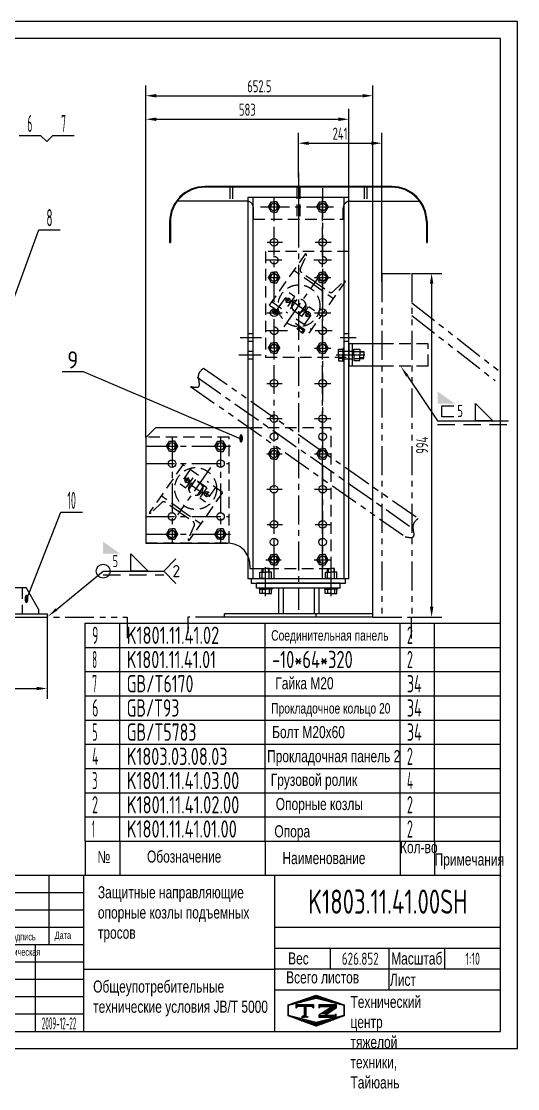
# Model space of a CAD drawing. Extents: x 0 to 4200, y -116 to 2970.
# Drawn here: x 2765 to 4200, y -116 to 2970 of the extents above; entities that cross this region are included whole.
import ezdxf
from ezdxf.enums import TextEntityAlignment as Align

# ---------------------------------------------------------------- set-up
doc = ezdxf.new("R2010")
doc.units = 0
doc.header["$LTSCALE"] = 100
doc.header["$MEASUREMENT"] = 0
for name, pattern in [('F', [0.75, 0.5, -0.25]), ('G', [2, 1.25, -0.25, 0.25, -0.25]), ('K', [2.5, 1.25, -0.25, 0.25, -0.25, 0.25, -0.25])]:
    doc.linetypes.add(name, pattern=pattern)
doc.layers.get('0').update_dxf_attribs({"linetype": 'CONTINUOUS'})
doc.layers.get('DEFPOINTS').update_dxf_attribs({"linetype": 'CONTINUOUS'})
for name, color, linetype in [('01', 7, 'CONTINUOUS'), ('02', 1, 'CONTINUOUS'), ('04', 2, 'F'), ('05', 4, 'G'), ('07', 6, 'K'), ('08', 1, 'CONTINUOUS'), ('11', 3, 'CONTINUOUS'), ('13', 3, 'CONTINUOUS'), ('THICK', 7, 'CONTINUOUS')]:
    doc.layers.add(name, color=color, linetype=linetype)
doc.styles.get("Standard").update_dxf_attribs({"font": 'isocp.shx', "width": 0.707, "bigfont": 'intecad.shx'})
doc.dimstyles.new('INTE', dxfattribs={"dimscale": 10, "dimtxt": 3.5, "dimasz": 3, "dimexe": 3, "dimexo": 0, "dimgap": 1, "dimtad": 1, "dimdec": 3, "dimdsep": 46, "dimtxsty": 'Standard', "dimcen": 0, "dimclrd": 1, "dimclre": 1, "dimclrt": 3, "dimaunit": 1, "dimadec": 0, "dimazin": 0, "dimtfac": 1, "dimtdec": 4, "dimtofl": 0, "dimtmove": 0, "dimatfit": 0, "dimfxl": 1, "dimtzin": 0, "dimarcsym": 0})

# ---------------------------------------------------------------- blocks, each defined once
blk = doc.blocks.new('*U115')
at = {"layer": '01'}
for p, q in [((0, 16.5), (-15, 7.8)), ((-15, 7.8), (-15, 0)), ((-15, -7.8), (-15, 0)), ((15, 7.8), (0, 16.5)), ((15, 0), (15, 7.8)), ((15, 0), (15, -7.8)), ((0, -16.5), (-15, -7.8)), ((15, -7.8), (0, -16.5))]:
    blk.add_line(p, q, dxfattribs=at)
at = {"layer": '05'}
for p, q in [((-16.9, 0), (16.3, 0)), ((0, -18.3), (0, 17.9))]:
    blk.add_line(p, q, dxfattribs=at)
blk = doc.blocks.new('hfg')
at = {"layer": '01'}
for p, q in [((8068.2, -2121.8), (8084.7, -2121.8)), ((8068.2, -2139.8), (8068.2, -2121.8)), ((8074.7, -2121.8), (8074.7, -2110.8)), ((8074.7, -2110.8), (8084.7, -2110.8)), ((8074.7, -2139.8), (8074.7, -2121.8)), ((8094.7, -2110.8), (8084.7, -2110.8)), ((8101.2, -2121.8), (8084.7, -2121.8)), ((8094.7, -2121.8), (8094.7, -2110.8)), ((8094.7, -2139.8), (8094.7, -2121.8)), ((8101.2, -2139.8), (8101.2, -2121.8)), ((8084.7, -2139.8), (8068.2, -2139.8)), ((8084.7, -2139.8), (8101.2, -2139.8)), ((8066.2, -2167.8), (8066.2, -2170.8)), ((8066.2, -2170.8), (8084.7, -2170.8)), ((8067.9, -2170.8), (8084.7, -2170.8)), ((8067.9, -2183.3), (8067.9, -2170.8)), ((8084.7, -2183.3), (8067.9, -2183.3)), ((8074.7, -2170.8), (8074.7, -2183.3)), ((8103.2, -2170.8), (8084.7, -2170.8)), ((8101.4, -2170.8), (8084.7, -2170.8)), ((8084.7, -2183.3), (8101.4, -2183.3)), ((8094.7, -2170.8), (8094.7, -2183.3)), ((8101.4, -2183.3), (8101.4, -2170.8)), ((8103.2, -2167.8), (8103.2, -2170.8))]:
    blk.add_line(p, q, dxfattribs=at)
at = {"layer": '02'}
for p, q in [((8076.7, -2110.8), (8076.7, -2121.8)), ((8092.7, -2110.8), (8092.7, -2121.8))]:
    blk.add_line(p, q, dxfattribs=at)
at = {"layer": '05'}
for p, q in [((8084.7, -2186.3), (8084.7, -2107.2)), ((8084.7, -2140.8), (8084.7, -2120.7)), ((8084.7, -2165.7), (8084.7, -2172.6))]:
    blk.add_line(p, q, dxfattribs=at)
at = {"layer": '05', "color": 4, "linetype": 'G', "ltscale": 0.2}
blk.add_line((8084.7, -2190.8), (8084.7, -2124.3), dxfattribs=at)
blk = doc.blocks.new('*D117')
at = {"layer": '08', "color": 1, "lineweight": -2, "ltscale": 0.666667}
for p, q in [((448.6, 1257.4), (448.6, 1011.2)), ((2839.6, 1247.4), (2839.6, 1011.2)), ((478.6, 1041.2), (2809.6, 1041.2))]:
    blk.add_line(p, q, dxfattribs=at)
at = {"layer": '08', "color": 1, "ltscale": 0.666667}
for points in [[(478.6, 1046.2), (478.6, 1036.2), (448.6, 1041.2)], [(2809.6, 1046.2), (2809.6, 1036.2), (2839.6, 1041.2)]]:
    blk.add_solid(points, dxfattribs=at)
at = {"layer": 'DEFPOINTS', "color": 0, "ltscale": 0.666667}
for p in [(448.6, 1257.4), (2839.6, 1247.4), (2839.6, 1041.2)]:
    blk.add_point(p, dxfattribs=at)
at = {"layer": '08', "color": 3, "ltscale": 0.666667, "insert": (1644.1, 1068.7), "char_height": 35, "attachment_point": 5}
blk.add_mtext('2391', dxfattribs=at)
blk = doc.blocks.new('*U119', base_point=(2754.6, 1145.5))
at = {"layer": '01'}
blk.add_lwpolyline([(2996.8, 1328.6), (3046.8, 1278.6), (2996.8, 1278.6)], close=True, dxfattribs=at)
blk.add_circle((2916.8, 1278.6), 20, dxfattribs=at)
blk.add_solid([(2916.8, 1363.6), (2966.8, 1328.6), (2916.8, 1278.6), (2916.8, 1328.6)], dxfattribs=at)
at = {"layer": '02'}
for points in [[(3127.1, 1313.9), (3091.8, 1278.6), (3127.1, 1243.2)], [(2781.7, 1167.7), (2916.8, 1278.6), (3091.8, 1278.6)]]:
    blk.add_lwpolyline(points, dxfattribs=at)
blk.add_lwpolyline([(2754.6, 1145.5, 0, 8, 0), (2781.7, 1167.7, 8, 8, 0)], format="xyseb", dxfattribs=at)
at = {"layer": '04'}
blk.add_line((2916.8, 1268.1), (3091.8, 1268.1), dxfattribs=at)
at = {"layer": '13', "width": 0.707}
blk.add_text('5', height=35, dxfattribs=at).set_placement((2943.8, 1290.1))
at = {"layer": '13', "width": 1.077179}
blk.add_text('2', height=35, dxfattribs=at).set_placement((3116.8, 1261.1), (3139.8, 1261.1), align=Align.FIT)
blk = doc.blocks.new('*D120')
at = {"layer": '08', "color": 1, "lineweight": -2, "ltscale": 0.666667}
for p, q in [((3566.1, 2519.5), (3566.1, 2647.7)), ((3807.1, 2217.8), (3807.1, 2647.7)), ((3596.1, 2617.7), (3777.1, 2617.7))]:
    blk.add_line(p, q, dxfattribs=at)
at = {"layer": '08', "color": 1, "ltscale": 0.666667}
for points in [[(3596.1, 2622.7), (3596.1, 2612.7), (3566.1, 2617.7)], [(3777.1, 2622.7), (3777.1, 2612.7), (3807.1, 2617.7)]]:
    blk.add_solid(points, dxfattribs=at)
at = {"layer": 'DEFPOINTS', "color": 0, "ltscale": 0.666667}
for p in [(3807.1, 2617.7), (3566.1, 2519.5), (3807.1, 2217.8)]:
    blk.add_point(p, dxfattribs=at)
at = {"layer": '08', "color": 3, "ltscale": 0.666667, "insert": (3686.6, 2645.2), "char_height": 35, "attachment_point": 5}
blk.add_mtext('241', dxfattribs=at)
blk = doc.blocks.new('*U121', base_point=(3776.5, 1871.5))
at = {"layer": '01'}
blk.add_lwpolyline([(3993.6, 1762.8), (4043.6, 1712.8), (3993.6, 1712.8)], close=True, dxfattribs=at)
blk.add_lwpolyline([(3930.6, 1724.3), (3895.6, 1724.3), (3895.6, 1756.3), (3930.6, 1756.3)], dxfattribs=at)
blk.add_solid([(3883.6, 1797.8), (3933.6, 1762.8), (3883.6, 1712.8), (3883.6, 1762.8)], dxfattribs=at)
at = {"layer": '02'}
blk.add_lwpolyline([(3776.5, 1871.5, 0, 8, 0), (3796.1, 1842.5, 8, 8, 0)], format="xyseb", dxfattribs=at)
blk.add_lwpolyline([(3796.1, 1842.5), (3883.6, 1712.8), (4088.6, 1712.8)], dxfattribs=at)
at = {"layer": '04'}
blk.add_line((3883.6, 1702.3), (4088.6, 1702.3), dxfattribs=at)
at = {"layer": '13', "width": 0.707}
blk.add_text('5', height=35, dxfattribs=at).set_placement((3940.6, 1724.3))
blk = doc.blocks.new('*D122')
at = {"layer": '08', "color": 1, "lineweight": -2, "ltscale": 0.666667}
for p, q in [((3125.1, 1767.4), (3125.1, 2717)), ((3712.1, 2460.4), (3712.1, 2717)), ((3155.1, 2687), (3682.1, 2687))]:
    blk.add_line(p, q, dxfattribs=at)
at = {"layer": '08', "color": 1, "ltscale": 0.666667}
for points in [[(3155.1, 2692), (3155.1, 2682), (3125.1, 2687)], [(3682.1, 2692), (3682.1, 2682), (3712.1, 2687)]]:
    blk.add_solid(points, dxfattribs=at)
at = {"layer": 'DEFPOINTS', "color": 0, "ltscale": 0.666667}
for p in [(3712.1, 2687), (3712.1, 2460.4), (3125.1, 1767.4)]:
    blk.add_point(p, dxfattribs=at)
at = {"layer": '08', "color": 3, "ltscale": 0.666667, "insert": (3418.6, 2714.5), "char_height": 35, "attachment_point": 5}
blk.add_mtext('583', dxfattribs=at)
blk = doc.blocks.new('*D123')
at = {"layer": '08', "color": 1, "lineweight": -2, "ltscale": 0.666667}
for p, q in [((3125.1, 1766.4), (3125.1, 2784.9)), ((3781.6, 1257.4), (3781.6, 2784.9)), ((3155.1, 2754.9), (3751.6, 2754.9))]:
    blk.add_line(p, q, dxfattribs=at)
at = {"layer": '08', "color": 1, "ltscale": 0.666667}
for points in [[(3155.1, 2759.9), (3155.1, 2749.9), (3125.1, 2754.9)], [(3751.6, 2759.9), (3751.6, 2749.9), (3781.6, 2754.9)]]:
    blk.add_solid(points, dxfattribs=at)
at = {"layer": 'DEFPOINTS', "color": 0, "ltscale": 0.666667}
for p in [(3781.6, 2754.9), (3125.1, 1766.4), (3781.6, 1257.4)]:
    blk.add_point(p, dxfattribs=at)
at = {"layer": '08', "color": 3, "ltscale": 0.666667, "insert": (3453.3, 2782.4), "char_height": 35, "attachment_point": 5}
blk.add_mtext('652.5', dxfattribs=at)
blk = doc.blocks.new('*D126')
at = {"layer": '08', "color": 1, "lineweight": -2, "ltscale": 0.666667}
for p, q in [((3893.8, 2241.4), (3981.3, 2241.4)), ((3951.3, 2211.4), (3951.3, 1277.4)), ((3893.8, 1247.4), (3981.3, 1247.4))]:
    blk.add_line(p, q, dxfattribs=at)
at = {"layer": '08', "color": 1, "ltscale": 0.666667}
for points in [[(3946.3, 2211.4), (3956.3, 2211.4), (3951.3, 2241.4)], [(3946.3, 1277.4), (3956.3, 1277.4), (3951.3, 1247.4)]]:
    blk.add_solid(points, dxfattribs=at)
at = {"layer": 'DEFPOINTS', "color": 0, "ltscale": 0.666667}
for p in [(3893.8, 2241.4), (3893.8, 1247.4), (3951.3, 1247.4)]:
    blk.add_point(p, dxfattribs=at)
at = {"layer": '08', "color": 3, "ltscale": 0.666667, "insert": (3923.8, 1744.4), "char_height": 35, "attachment_point": 5, "rotation": 90}
blk.add_mtext('994', dxfattribs=at)
blk = doc.blocks.new('*U148')
at = {"layer": '01'}
for points in [[(415, 292), (25, 292)], [(25, 292), (25, 5)], [(415, 5), (415, 292)], [(25, 5), (415, 5)]]:
    blk.add_lwpolyline(points, dxfattribs=at)
at = {"layer": '02'}
for points in [[(420, 297), (0, 297)], [(0, 297), (0, 0)], [(420, 0), (420, 297)], [(0, 0), (420, 0)]]:
    blk.add_lwpolyline(points, dxfattribs=at)
blk = doc.blocks.new('*U150')
at = {"layer": '01'}
for p, q in [((0, -70), (0, 0)), ((1200, -70), (1200, 0))]:
    blk.add_line(p, q, dxfattribs=at)
at = {"layer": '02'}
for p, q in [((0, 0), (100, 0)), ((100, -70), (100, 0)), ((100, 0), (520, 0)), ((520, -70), (520, 0)), ((520, 0), (910, 0)), ((910, -70), (910, 0)), ((910, 0), (1010, 0)), ((1010, -70), (1010, 0)), ((1010, 0), (1200, 0))]:
    blk.add_line(p, q, dxfattribs=at)
blk = doc.blocks.new('*U151')
at = {"layer": '01'}
for p, q in [((0, -70), (0, 0)), ((1200, -70), (1200, 0))]:
    blk.add_line(p, q, dxfattribs=at)
at = {"layer": '02'}
for p, q in [((0, 0), (100, 0)), ((100, -70), (100, 0)), ((100, 0), (520, 0)), ((520, -70), (520, 0)), ((520, 0), (910, 0)), ((910, -70), (910, 0)), ((910, 0), (1010, 0)), ((1010, -70), (1010, 0)), ((1010, 0), (1200, 0))]:
    blk.add_line(p, q, dxfattribs=at)
blk = doc.blocks.new('*U152')
at = {"layer": '01'}
for p, q in [((0, -70), (0, 0)), ((1200, -70), (1200, 0))]:
    blk.add_line(p, q, dxfattribs=at)
at = {"layer": '02'}
for p, q in [((0, 0), (100, 0)), ((100, -70), (100, 0)), ((100, 0), (520, 0)), ((520, -70), (520, 0)), ((520, 0), (910, 0)), ((910, -70), (910, 0)), ((910, 0), (1010, 0)), ((1010, -70), (1010, 0)), ((1010, 0), (1200, 0))]:
    blk.add_line(p, q, dxfattribs=at)
blk = doc.blocks.new('*U153')
at = {"layer": '01'}
for p, q in [((0, -70), (0, 0)), ((1200, -70), (1200, 0))]:
    blk.add_line(p, q, dxfattribs=at)
at = {"layer": '02'}
for p, q in [((0, 0), (100, 0)), ((100, -70), (100, 0)), ((100, 0), (520, 0)), ((520, -70), (520, 0)), ((520, 0), (910, 0)), ((910, -70), (910, 0)), ((910, 0), (1010, 0)), ((1010, -70), (1010, 0)), ((1010, 0), (1200, 0))]:
    blk.add_line(p, q, dxfattribs=at)
blk = doc.blocks.new('*U154')
at = {"layer": '01'}
for p, q in [((0, -70), (0, 0)), ((1200, -70), (1200, 0))]:
    blk.add_line(p, q, dxfattribs=at)
at = {"layer": '02'}
for p, q in [((0, 0), (100, 0)), ((100, -70), (100, 0)), ((100, 0), (520, 0)), ((520, -70), (520, 0)), ((520, 0), (910, 0)), ((910, -70), (910, 0)), ((910, 0), (1010, 0)), ((1010, -70), (1010, 0)), ((1010, 0), (1200, 0))]:
    blk.add_line(p, q, dxfattribs=at)
blk = doc.blocks.new('*U155')
at = {"layer": '01'}
for p, q in [((0, -70), (0, 0)), ((1200, -70), (1200, 0))]:
    blk.add_line(p, q, dxfattribs=at)
at = {"layer": '02'}
for p, q in [((0, 0), (100, 0)), ((100, -70), (100, 0)), ((100, 0), (520, 0)), ((520, -70), (520, 0)), ((520, 0), (910, 0)), ((910, -70), (910, 0)), ((910, 0), (1010, 0)), ((1010, -70), (1010, 0)), ((1010, 0), (1200, 0))]:
    blk.add_line(p, q, dxfattribs=at)
blk = doc.blocks.new('*U156')
at = {"layer": '01'}
for p, q in [((0, -70), (0, 0)), ((1200, -70), (1200, 0))]:
    blk.add_line(p, q, dxfattribs=at)
at = {"layer": '02'}
for p, q in [((0, 0), (100, 0)), ((100, -70), (100, 0)), ((100, 0), (520, 0)), ((520, -70), (520, 0)), ((520, 0), (910, 0)), ((910, -70), (910, 0)), ((910, 0), (1010, 0)), ((1010, -70), (1010, 0)), ((1010, 0), (1200, 0))]:
    blk.add_line(p, q, dxfattribs=at)
blk = doc.blocks.new('*U157')
at = {"layer": '01'}
for p, q in [((0, -70), (0, 0)), ((1200, -70), (1200, 0))]:
    blk.add_line(p, q, dxfattribs=at)
at = {"layer": '02'}
for p, q in [((0, 0), (100, 0)), ((100, -70), (100, 0)), ((100, 0), (520, 0)), ((520, -70), (520, 0)), ((520, 0), (910, 0)), ((910, -70), (910, 0)), ((910, 0), (1010, 0)), ((1010, -70), (1010, 0)), ((1010, 0), (1200, 0))]:
    blk.add_line(p, q, dxfattribs=at)
blk = doc.blocks.new('*U158')
at = {"layer": '01'}
for p, q in [((0, -70), (0, 0)), ((0, 0), (100, 0)), ((100, 0), (520, 0)), ((520, 0), (910, 0)), ((910, 0), (1010, 0)), ((1010, 0), (1200, 0)), ((1200, -70), (1200, 0))]:
    blk.add_line(p, q, dxfattribs=at)
at = {"layer": '02'}
for p, q in [((100, -70), (100, 0)), ((520, -70), (520, 0)), ((910, -70), (910, 0)), ((1010, -70), (1010, 0))]:
    blk.add_line(p, q, dxfattribs=at)
blk = doc.blocks.new('*X174')
at = {"color": 0}
for p, q in [((127.06, 7.8), (132.06, 7.8)), ((127.06, 7.5), (132.06, 7.5)), ((127.06, 7.2), (127.32, 7.2)), ((129.23, 6.3), (131.04, 6.3)), ((129.7, 6.6), (131.51, 6.6)), ((130.16, 6.9), (131.98, 6.9)), ((130.62, 7.2), (132.06, 7.2)), ((127.84, 5.4), (129.64, 5.4)), ((128.3, 5.7), (130.1, 5.7)), ((128.77, 6), (130.57, 6))]:
    blk.add_line(p, q, dxfattribs=at)
blk = doc.blocks.new('*X175')
at = {"color": 0}
for p, q in [((127.06, 4.8), (132.06, 4.8)), ((127.06, 4.5), (132.06, 4.5)), ((131.84, 5.1), (132.06, 5.1))]:
    blk.add_line(p, q, dxfattribs=at)
blk = doc.blocks.new('*X173')
at = {"color": 0}
for p, q in [((122.34, 4.5), (123.72, 4.5)), ((122.82, 4.8), (123.24, 4.8))]:
    blk.add_line(p, q, dxfattribs=at)
blk = doc.blocks.new('*X172')
at = {"color": 0}
for p, q in [((120.53, 7.8), (125.53, 7.8)), ((120.53, 7.5), (125.53, 7.5)), ((120.53, 7.2), (120.79, 7.2)), ((125.27, 7.2), (125.53, 7.2))]:
    blk.add_line(p, q, dxfattribs=at)
blk = doc.blocks.new('*X171')
at = {"color": 0}
for p, q in [((122.38, 9.3), (124.32, 9.3)), ((123.24, 9.6), (125.52, 9.6)), ((124.1, 9.9), (128.52, 9.9)), ((124.97, 10.2), (127.67, 10.2)), ((125.83, 10.5), (126.82, 10.5)), ((127.02, 9.6), (129.37, 9.6)), ((128.22, 9.3), (130.22, 9.3)), ((118.22, 7.8), (118.32, 7.8)), ((118.22, 7.5), (118.27, 7.5)), ((118.22, 7.2), (118.27, 7.2)), ((118.22, 6.9), (118.27, 6.9)), ((118.22, 6.6), (118.27, 6.6)), ((118.22, 6.3), (118.27, 6.3)), ((118.94, 8.1), (119.52, 8.1)), ((119.8, 8.4), (120.72, 8.4)), ((120.66, 8.7), (121.92, 8.7)), ((121.52, 9), (123.12, 9)), ((129.42, 9), (131.07, 9)), ((130.62, 8.7), (131.92, 8.7)), ((131.82, 8.4), (132.77, 8.4)), ((133.02, 8.1), (133.62, 8.1)), ((134.22, 7.8), (134.32, 7.8)), ((134.27, 7.5), (134.32, 7.5)), ((134.27, 7.2), (134.32, 7.2)), ((134.27, 6.9), (134.32, 6.9)), ((134.27, 6.6), (134.32, 6.6)), ((134.27, 6.3), (134.32, 6.3)), ((118.22, 6), (118.27, 6)), ((118.22, 5.7), (118.27, 5.7)), ((118.22, 5.4), (118.27, 5.4)), ((118.22, 5.1), (118.27, 5.1)), ((118.22, 4.8), (118.27, 4.8)), ((118.79, 4.5), (119.42, 4.5)), ((119.61, 4.2), (120.62, 4.2)), ((120.43, 3.9), (121.82, 3.9)), ((121.26, 3.6), (123.02, 3.6)), ((122.08, 3.3), (124.22, 3.3)), ((128.32, 3.3), (130.51, 3.3)), ((129.52, 3.6), (131.32, 3.6)), ((130.72, 3.9), (132.14, 3.9)), ((131.92, 4.2), (132.95, 4.2)), ((133.12, 4.5), (133.76, 4.5)), ((134.27, 6), (134.32, 6)), ((134.27, 5.7), (134.32, 5.7)), ((134.27, 5.4), (134.32, 5.4)), ((134.27, 5.1), (134.32, 5.1)), ((134.27, 4.8), (134.32, 4.8)), ((122.91, 3), (125.42, 3)), ((123.73, 2.7), (128.89, 2.7)), ((124.55, 2.4), (128.07, 2.4)), ((125.38, 2.1), (127.26, 2.1)), ((126.2, 1.8), (126.45, 1.8)), ((127.12, 3), (129.7, 3))]:
    blk.add_line(p, q, dxfattribs=at)

msp = doc.modelspace()

# ---------------------------------------------------------------- linework, layer by layer
at = {"ltscale": 0.666667}
for p, q in [((2528.5989, 1333.441), (2779.5989, 1333.441)), ((2814.5989, 1270.441), (2779.5989, 1333.441)), ((3445.5649, 1331.441), (3445.5649, 1345.441)), ((3509.5649, 1257.441), (3509.5649, 1331.441)), ((3523.5649, 1257.441), (3523.5649, 1331.441)), ((3612.5649, 1257.441), (3612.5649, 1331.441)), ((3626.5649, 1257.441), (3626.5649, 1331.441)), ((3686.5649, 1331.441), (3686.5649, 1345.441)), ((2814.5989, 1270.441), (2814.5989, 1257.441)), ((2229.5989, 1257.441), (2839.5989, 1257.441)), ((2229.5989, 1247.441), (2839.5989, 1247.441)), ((2839.5989, 1257.441), (2839.5989, 1247.441)), ((3781.5649, 1257.441), (3352.5649, 1257.441)), ((3352.5649, 1247.441), (3352.5649, 1257.441)), ((3781.5649, 1247.441), (3352.5649, 1247.441)), ((3617.5649, 1247.441), (3617.5649, 1257.441)), ((3781.5649, 1247.441), (3781.5649, 1257.441))]:
    msp.add_line(p, q, dxfattribs=at)
at = {"layer": '01', "ltscale": 0.666667}
for p, q in [((3566.0649, 2507.3435), (3566.0649, 2363.5337)), ((3716.0649, 2450.441), (3916.0649, 2450.441)), ((3194.0649, 2390.441), (3194.0649, 2330.441)), ((3196.0649, 2390.441), (3196.0649, 2330.441)), ((3936.0649, 2390.441), (3936.0649, 2330.441)), ((3938.0649, 2390.441), (3938.0649, 2330.441)), ((3194.0649, 2330.441), (3196.0649, 2330.441)), ((3936.0649, 2330.441), (3938.0649, 2330.441)), ((3712.1398, 1999.548), (3712.1398, 2304.548)), ((3807.0649, 2037.441), (3712.0649, 2037.441)), ((3712.0649, 2037.441), (3712.0649, 1973.441)), ((3722.0649, 2037.441), (3722.0649, 1973.441)), ((3807.0649, 1973.441), (3712.0649, 1973.441)), ((3125.0649, 1766.441), (3153.0649, 1794.441)), ((3420.0649, 1794.441), (3153.0649, 1794.441)), ((3125.0649, 1767.441), (3125.0649, 1462.441)), ((3125.0649, 1766.441), (3125.0649, 1461.441)), ((3125.0649, 1461.441), (3362.0649, 1461.441)), ((3426.0649, 1397.441), (3426.0649, 1388.441)), ((3686.5649, 1345.441), (3445.5649, 1345.441)), ((3686.5649, 1331.441), (3445.5649, 1331.441)), ((3660.5649, 1331.441), (3642.0649, 1331.441)), ((3660.5649, 1331.441), (3679.0649, 1331.441))]:
    msp.add_line(p, q, dxfattribs=at)
at = {"layer": '01', "color": 7, "linetype": 'Continuous', "ltscale": 0.666667}
for p, q in [((3836.0649, 2492.441), (3296.0649, 2492.441)), ((3836.0649, 2490.441), (3296.0649, 2490.441)), ((3416.0649, 2450.441), (3216.0649, 2450.441)), ((3420.0649, 2460.441), (3420.0649, 1359.441)), ((3712.0649, 2460.441), (3420.0649, 2460.441)), ((3434.0649, 2460.441), (3434.0649, 1359.441)), ((3698.0649, 1359.441), (3698.0649, 2460.441)), ((3712.0649, 1359.441), (3712.0649, 2460.441)), ((3420.0649, 1359.441), (3712.0649, 1359.441)), ((3430.0649, 1359.441), (3430.0649, 1345.441)), ((3702.0649, 1345.441), (3702.0649, 1359.441)), ((3430.0649, 1345.441), (3702.0649, 1345.441))]:
    msp.add_line(p, q, dxfattribs=at)
at = {"layer": '01', "ltscale": 0.666667}
for centre in [(3496.0649, 2433.441), (3496.0649, 2433.441), (3636.0649, 2433.441), (3636.0649, 2433.441), (3496.0649, 2331.441), (3636.0649, 2331.441), (3496.0649, 2229.441), (3636.0649, 2229.441), (3496.0649, 2127.441), (3636.0649, 2127.441), (3496.0649, 2025.441), (3636.0649, 2025.441), (3496.0649, 1923.441), (3496.0649, 1923.441), (3636.0649, 1923.441), (3636.0649, 1923.441), (3496.0649, 1821.441), (3636.0649, 1821.441), (3496.0649, 1769.441), (3636.0649, 1769.441), (3201.0649, 1741.441), (3341.0649, 1741.441), (3496.0649, 1719.441), (3496.0649, 1719.441), (3636.0649, 1719.441), (3636.0649, 1719.441), (3201.0649, 1691.441), (3341.0649, 1691.441), (3496.0649, 1617.441), (3636.0649, 1617.441), (3201.0649, 1538.441), (3341.0649, 1538.441), (3496.0649, 1515.441), (3636.0649, 1515.441), (3201.0649, 1487.441), (3201.0649, 1487.2272), (3341.0649, 1487.441), (3341.0649, 1487.2272), (3496.0649, 1464.441), (3636.0649, 1464.441), (3496.0649, 1413.441), (3496.0649, 1413.441), (3636.0649, 1413.441), (3636.0649, 1413.441)]:
    msp.add_circle(centre, 11, dxfattribs=at)
for centre, radius, start, end in [((3296.0649, 2390.441), 102, 90, 180), ((3296.0649, 2390.441), 100, 90, 180), ((3836.0649, 2390.441), 102, 0, 90), ((3836.0649, 2390.441), 100, 0, 90), ((3362.0649, 1397.441), 64, 25.0078332, 90)]:
    msp.add_arc(centre, radius, start, end, dxfattribs=at)
at = {"layer": '01'}
for p in [(4150, 500), (4150, 499.1003)]:
    msp.add_point(p, dxfattribs=at)
at = {"layer": '02', "ltscale": 0.666667}
for p, q in [((2758.9842, 2640.0395), (2820.9842, 2640.0395)), ((2820.9842, 2640.0395), (2838.6619, 2622.3618)), ((2838.6619, 2622.3618), (2856.3395, 2640.0395)), ((2856.3395, 2640.0395), (2918.3395, 2640.0395)), ((2691.1781, 2026.0335), (2815.6758, 2367.6519)), ((2815.6758, 2367.6519), (2877.6758, 2367.6519)), ((2944.9878, 1956.5009), (2882.9878, 1956.5009)), ((3400.6138, 1761.6676), (2944.9878, 1956.5009)), ((2780.1226, 1297.7929), (2879.6549, 1550.5472)), ((2879.6549, 1550.5472), (2941.6549, 1550.5472))]:
    msp.add_line(p, q, dxfattribs=at)
at = {"layer": '02', "color": 1, "linetype": 'Continuous', "ltscale": 0.666667}
for p, q in [((3712.0649, 2016.441), (3722.0649, 2016.441)), ((3712.0649, 1994.441), (3722.0649, 1994.441))]:
    msp.add_line(p, q, dxfattribs=at)
at = {"layer": '02'}
msp.add_line((2950, 600), (4150, 600), dxfattribs=at)
at = {"layer": '02', "color": 0}
for p, q in [((2950, 600), (2950, 501.3337)), ((3050, 600), (3050, 501.3337)), ((3470, 600), (3470, 501.3337)), ((3860, 600), (3860, 501.3337)), ((3960, 600), (3960, 501.3337))]:
    msp.add_line(p, q, dxfattribs=at)
at = {"layer": '02', "color": 1, "linetype": 'Continuous', "ltscale": 0.666667}
for centre in [(3636.1398, 2433.548), (3636.1398, 2229.548)]:
    msp.add_circle(centre, 10, dxfattribs=at)
for centre, start, end in [((3496.1398, 2433.548), 269.5711041, 180), ((3496.1398, 2229.548), 269.5711041, 180), ((3496.0649, 2025.441), 270.4288959, 178.7748643), ((3636.0649, 2025.441), 0, 270), ((3201.0649, 1741.2272), 270.4288959, 178.7748643), ((3341.0649, 1741.2272), 270.4288959, 178.7748643), ((3496.0649, 1719.441), 270.4288959, 178.7748643), ((3636.0649, 1719.441), 0, 270), ((3201.0649, 1487.2272), 270.4288959, 178.7748643), ((3341.0649, 1487.2272), 270.4288959, 178.7748643), ((3496.0649, 1413.441), 270.4288959, 178.7748643), ((3636.0649, 1413.441), 0, 270)]:
    msp.add_arc(centre, 10, start, end, dxfattribs=at)
at = {"layer": '04', "color": 2, "linetype": 'F', "ltscale": 0.666667}
for p, q in [((3368.0649, 2490.441), (3368.0649, 2450.441)), ((3376.0649, 2490.441), (3376.0649, 2450.441)), ((3562.0649, 2490.441), (3562.0649, 2398.441)), ((3570.0649, 2490.441), (3570.0649, 2398.441)), ((3756.0649, 2490.441), (3756.0649, 2450.441)), ((3764.0649, 2490.441), (3764.0649, 2450.441)), ((3436.0649, 2398.441), (3436.0649, 2430.441)), ((3696.0649, 2398.441), (3696.0649, 2430.441)), ((3436.0649, 2398.441), (3696.0649, 2398.441)), ((3471.1398, 2304.548), (3471.1398, 1999.548)), ((3712.1398, 2304.548), (3471.1398, 2304.548)), ((3483.1282, 2149.2493), (3587.5191, 2298.335)), ((3572.2092, 2255.0178), (3589.1239, 2292.4898)), ((3610.4451, 2209.0355), (3553.1045, 2249.1859)), ((3615.0337, 2215.5888), (3575.4189, 2243.3274)), ((3597.8094, 2068.9486), (3702.2004, 2218.0343)), ((3610.4451, 2209.0355), (3667.7858, 2168.8852)), ((3615.0337, 2215.5888), (3654.6486, 2187.8501)), ((3666.7318, 2188.8324), (3696.1587, 2217.5432)), ((3510.4756, 2144.7498), (3539.1544, 2185.7074)), ((3530.4599, 2167.3799), (3528.4884, 2164.5642)), ((3528.4884, 2164.5642), (3531.6603, 2157.7619)), ((3530.4599, 2167.3799), (3532.4314, 2170.1955)), ((3532.4314, 2170.1955), (3539.9084, 2169.5413)), ((3561.7677, 2165.6687), (3535.0644, 2127.5325)), ((3535.4909, 2145.5456), (3555.5661, 2174.2159)), ((3539.1544, 2185.7074), (3555.5661, 2174.2159)), ((3539.9084, 2169.5413), (3543.0804, 2162.739)), ((3543.0804, 2162.739), (3541.1088, 2159.9234)), ((3483.1282, 2149.2493), (3523.2809, 2121.1341)), ((3489.3232, 2131.9713), (3493.6251, 2138.1149)), ((3497.5271, 2126.2269), (3489.3232, 2131.9713)), ((3490.0111, 2159.0792), (3535.0644, 2127.5325)), ((3496.914, 2135.812), (3492.6121, 2129.6684)), ((3493.6251, 2138.1149), (3501.8289, 2132.3706)), ((3494.2927, 2137.6475), (3496.0708, 2140.1868)), ((3501.8289, 2132.3706), (3494.2927, 2137.6475)), ((3496.0708, 2140.1868), (3503.607, 2134.9099)), ((3501.8289, 2132.3706), (3502.1409, 2135.9365)), ((3501.8289, 2132.3706), (3509.3651, 2127.0937)), ((3510.0327, 2126.6262), (3501.8289, 2132.3706)), ((3503.607, 2134.9099), (3503.295, 2131.344)), ((3511.1432, 2129.633), (3503.607, 2134.9099)), ((3509.3651, 2127.0937), (3511.1432, 2129.633)), ((3531.6603, 2157.7619), (3539.1373, 2157.1077)), ((3576.4485, 2116.8667), (3535.4909, 2145.5456)), ((3539.1373, 2157.1077), (3541.1088, 2159.9234)), ((3586.8051, 2149.1224), (3559.639, 2110.3252)), ((3576.4485, 2116.8667), (3596.5237, 2145.537)), ((3584.2279, 2093.1079), (3612.9067, 2134.0655)), ((3594.2463, 2130.6511), (3587.444, 2127.4792)), ((3597.0619, 2128.6796), (3594.2463, 2130.6511)), ((3596.5237, 2145.537), (3612.9067, 2134.0655)), ((3497.5271, 2126.2269), (3505.7309, 2120.4825)), ((3506.7438, 2128.9291), (3502.442, 2122.7855)), ((3505.7309, 2120.4825), (3510.0327, 2126.6262)), ((3559.639, 2110.3252), (3604.6924, 2078.7785)), ((3587.444, 2127.4792), (3586.7898, 2120.0022)), ((3586.7898, 2120.0022), (3589.6054, 2118.0307)), ((3592.421, 2116.0591), (3589.6054, 2118.0307)), ((3599.2234, 2119.2311), (3592.421, 2116.0591)), ((3597.0619, 2128.6796), (3599.8775, 2126.7081)), ((3599.8775, 2126.7081), (3599.2234, 2119.2311)), ((3420.0649, 2067.441), (3434.0649, 2067.441)), ((3557.6853, 2097.0439), (3597.8094, 2068.9486)), ((3563.0469, 2080.3494), (3567.3488, 2086.493)), ((3571.2507, 2074.605), (3563.0469, 2080.3494)), ((3570.6376, 2084.1901), (3566.3358, 2078.0465)), ((3567.3488, 2086.493), (3575.5526, 2080.7487)), ((3568.0164, 2086.0256), (3569.7944, 2088.565)), ((3575.5526, 2080.7487), (3568.0164, 2086.0256)), ((3569.7944, 2088.565), (3577.3306, 2083.288)), ((3571.2507, 2074.605), (3579.4545, 2068.8607)), ((3577.3306, 2083.288), (3574.0865, 2081.7753)), ((3575.5526, 2080.7487), (3578.7968, 2082.2615)), ((3575.5526, 2080.7487), (3583.0888, 2075.4718)), ((3583.7564, 2075.0043), (3575.5526, 2080.7487)), ((3580.4675, 2077.3072), (3576.1656, 2071.1636)), ((3584.8668, 2078.0111), (3577.3306, 2083.288)), ((3579.4545, 2068.8607), (3583.7564, 2075.0043)), ((3583.0888, 2075.4718), (3584.8668, 2078.0111)), ((3698.0649, 2067.441), (3712.0649, 2067.441)), ((3420.0649, 2045.441), (3434.0649, 2045.441)), ((3698.0649, 2045.441), (3712.0649, 2045.441)), ((3941.0649, 2037.441), (3807.0649, 2037.441)), ((3941.0649, 1973.441), (3941.0649, 2037.441)), ((3420.0649, 2016.441), (3434.0649, 2016.441)), ((3698.0649, 2016.441), (3712.0649, 2016.441)), ((3420.0649, 1994.441), (3434.0649, 1994.441)), ((3471.1398, 1999.548), (3712.1398, 1999.548)), ((3698.0649, 1994.441), (3712.0649, 1994.441)), ((3941.0649, 1973.441), (3807.0649, 1973.441)), ((3661.0649, 1794.441), (3420.0649, 1794.441)), ((3661.0649, 1388.441), (3661.0649, 1794.441)), ((3366.0649, 1767.441), (3125.0649, 1767.441)), ((3366.0649, 1462.441), (3366.0649, 1767.441)), ((3232.4375, 1688.2105), (3134.9295, 1548.9547)), ((3252.902, 1673.8811), (3224.2232, 1632.9235)), ((3277.4909, 1656.6638), (3232.4375, 1688.2105)), ((3238.4717, 1647.3621), (3236.5002, 1644.5465)), ((3236.5002, 1644.5465), (3239.6722, 1637.7442)), ((3238.4717, 1647.3621), (3240.4432, 1650.1777)), ((3239.6722, 1637.7442), (3247.1492, 1637.09)), ((3240.4432, 1650.1777), (3247.9202, 1649.5236)), ((3260.71, 1650.1022), (3240.6348, 1621.4319)), ((3247.1492, 1637.09), (3249.1207, 1639.9056)), ((3247.9202, 1649.5236), (3251.0922, 1642.7212)), ((3251.0922, 1642.7212), (3249.1207, 1639.9056)), ((3250.3248, 1617.8666), (3277.4909, 1656.6638)), ((3301.6676, 1621.4234), (3260.71, 1650.1022)), ((3275.3622, 1601.3203), (3302.0654, 1639.4565)), ((3347.1188, 1607.9098), (3302.0654, 1639.4565)), ((3224.2232, 1632.9235), (3240.6348, 1621.4319)), ((3347.1188, 1607.9098), (3249.6108, 1468.654)), ((3301.6676, 1621.4234), (3281.5924, 1592.7531)), ((3294.8017, 1599.9844), (3295.4558, 1607.4614)), ((3295.4558, 1607.4614), (3302.2582, 1610.6334)), ((3326.6543, 1622.2392), (3297.9754, 1581.2816)), ((3302.2582, 1610.6334), (3305.0738, 1608.6619)), ((3307.8894, 1606.6904), (3305.0738, 1608.6619)), ((3170.398, 1578.1566), (3140.9711, 1549.4458)), ((3226.6847, 1557.9535), (3169.3441, 1598.1038)), ((3222.0961, 1551.4002), (3182.4813, 1579.1389)), ((3281.5924, 1592.7531), (3297.9754, 1581.2816)), ((3297.6173, 1598.0129), (3294.8017, 1599.9844)), ((3297.6173, 1598.0129), (3300.4329, 1596.0414)), ((3300.4329, 1596.0414), (3307.2352, 1599.2134)), ((3222.0961, 1551.4002), (3261.711, 1523.6616)), ((3226.6847, 1557.9535), (3284.0254, 1517.8031)), ((3264.9207, 1511.9712), (3248.0059, 1474.4992)), ((3125.0649, 1462.441), (3366.0649, 1462.441)), ((3426.0649, 1388.441), (3661.0649, 1388.441)), ((2767.5989, 1333.441), (2767.5989, 1257.441))]:
    msp.add_line(p, q, dxfattribs=at)
for centre, radius in [((3496.1398, 2279.548), 11), ((3636.1398, 2279.548), 11), ((3567.8605, 2147.6721), 60.5), ((3567.6038, 2147.8518), 20), ((3496.1398, 2075.548), 11), ((3636.1398, 2075.548), 11), ((3269.2693, 1619.3169), 60.5), ((3269.526, 1619.1372), 20)]:
    msp.add_circle(centre, radius, dxfattribs=at)
for centre, radius, start, end in [((3416.0649, 2430.441), 20, 0, 90), ((3716.0649, 2430.441), 20, 90, 180), ((3584.7946, 2294.444), 4.75, 335.7056377, 55), ((3580.8679, 2251.1093), 9.5, 155.7056377, 235), ((3699.4759, 2214.1433), 4.75, 55, 134.2943623), ((3660.0976, 2195.6321), 9.5, 235, 314.2943623), ((3177.0323, 1571.3569), 9.5, 55, 134.2943623), ((3137.654, 1552.8457), 4.75, 235, 314.2943623), ((3256.262, 1515.8797), 9.5, 335.7056377, 55), ((3252.3353, 1472.545), 4.75, 155.7056377, 235), ((3362.0649, 1397.441), 64, 0, 25.0078332)]:
    msp.add_arc(centre, radius, start, end, dxfattribs=at)
at = {"layer": '05', "ltscale": 0.666667}
for p, q in [((3566.0649, 2532.421), (3566.0649, 1268.8254)), ((3496.0649, 2403.3196), (3496.0649, 2455.7599)), ((3636.0649, 2403.8337), (3636.0649, 2454.7316)), ((3456.7403, 2433.441), (3668.1206, 2433.441)), ((3524.6919, 2086.5673), (3620.7674, 2223.7773)), ((3542.6336, 2158.8557), (3529.3572, 2168.152)), ((3530.6194, 2156.2753), (3540.7182, 2170.6979)), ((3494.7602, 2122.2754), (3516.7688, 2153.707)), ((3588.5378, 2116.5059), (3597.834, 2129.7823)), ((3600.71, 2118.1902), (3586.2874, 2128.289)), ((3312.4379, 1680.4217), (3216.3624, 1543.2117)), ((3250.6454, 1638.838), (3237.369, 1648.1342)), ((3248.9612, 1651.0102), (3238.8624, 1636.5876)), ((3308.7218, 1598.1724), (3294.2993, 1608.2712)), ((3306.1414, 1610.1866), (3296.8452, 1596.9102))]:
    msp.add_line(p, q, dxfattribs=at)
at = {"layer": '05', "color": 4, "linetype": 'G', "ltscale": 0.666667}
for p, q in [((3636.0649, 2487.441), (3636.0649, 1386.441)), ((3496.0649, 1359.441), (3496.0649, 2460.441)), ((3636.0649, 1359.441), (3636.0649, 2460.441)), ((3471.891, 2433.441), (3516.2829, 2433.441)), ((3611.8547, 2433.441), (3659.0217, 2433.441)), ((3475.9293, 2331.441), (3520.1601, 2331.441)), ((3614.9404, 2331.441), (3661.0668, 2331.441)), ((3518.7978, 2279.548), (3471.1398, 2279.548)), ((3662.3207, 2279.548), (3610.6838, 2279.548)), ((3613.0428, 2229.441), (3659.8011, 2229.441)), ((3545.9155, 2163.0382), (3590.9424, 2131.51)), ((3475.2955, 2127.441), (3519.5262, 2127.441)), ((3613.0428, 2127.441), (3659.8011, 2127.441)), ((3534.2485, 2075.548), (3471.1398, 2075.548)), ((3663.5643, 2075.548), (3614.9889, 2075.548)), ((3397.9334, 2056.441), (3459.8038, 2056.441)), ((3686.6615, 2056.441), (3733.0643, 2056.441)), ((3613.0428, 2025.441), (3659.8011, 2025.441)), ((3394.4962, 2005.441), (3458.9444, 2005.441)), ((3679.7871, 2005.441), (3737.3608, 2005.441)), ((3698.334, 2005.441), (3742.0721, 2005.441)), ((3273.4286, 1940.8994), (3893.8063, 1506.5063)), ((3475.2955, 1923.441), (3519.5262, 1923.441)), ((3475.2955, 1923.441), (3519.5262, 1923.441)), ((3613.0428, 1923.441), (3659.8011, 1923.441)), ((3613.0428, 1923.441), (3659.8011, 1923.441)), ((3475.2955, 1821.441), (3519.5262, 1821.441)), ((3613.0428, 1821.441), (3659.8011, 1821.441)), ((3496.0649, 1388.441), (3496.0649, 1794.441)), ((3636.0649, 1388.441), (3636.0649, 1794.441)), ((3201.0649, 1767.441), (3201.0649, 1462.441)), ((3201.0649, 1766.441), (3201.0649, 1461.441)), ((3341.0649, 1767.441), (3341.0649, 1462.441)), ((3341.0649, 1766.441), (3341.0649, 1461.441)), ((3125.0649, 1741.441), (3370.2851, 1741.441)), ((3125.0649, 1741.441), (3366.0649, 1741.441)), ((3475.2955, 1719.441), (3519.5262, 1719.441)), ((3613.0428, 1719.441), (3659.8011, 1719.441)), ((3125.0649, 1691.441), (3366.0649, 1691.441)), ((3291.2144, 1603.9508), (3246.1874, 1635.479)), ((3475.2955, 1617.441), (3519.5262, 1617.441)), ((3613.0428, 1617.441), (3659.8011, 1617.441)), ((3125.0649, 1538.441), (3366.0649, 1538.441)), ((3475.9293, 1515.441), (3520.1601, 1515.441)), ((3614.9404, 1515.441), (3661.0668, 1515.441)), ((3125.0649, 1487.441), (3370.2851, 1487.441)), ((3125.0649, 1487.441), (3366.0649, 1487.441)), ((3471.891, 1413.441), (3516.2829, 1413.441)), ((3611.8547, 1413.441), (3659.0217, 1413.441)), ((3471.5649, 1311.3507), (3471.5649, 1372.3032))]:
    msp.add_line(p, q, dxfattribs=at)
at = {"layer": '07', "color": 6, "linetype": 'K', "ltscale": 0.666667}
for p, q in [((3807.0649, 2241.441), (3807.0649, 1247.441)), ((3893.8063, 2241.441), (3893.8063, 1247.441)), ((3292.0699, 1967.5218), (3912.4475, 1533.1287)), ((3254.7874, 1914.2769), (3875.1651, 1479.8838))]:
    msp.add_line(p, q, dxfattribs=at)
at = {"layer": '07', "ltscale": 0.666667}
for p, q in [((3807.0649, 2241.441), (3893.8063, 2241.441)), ((3893.8063, 2156.3388), (4152.5275, 1954.2588)), ((3893.8063, 2119.7711), (4134.7879, 1931.547)), ((1058.5989, 1247.441), (3071.0548, 1247.441)), ((3071.0548, 1247.441), (3071.0548, 1186.2919)), ((3352.5649, 1247.441), (3246.39, 1247.441)), ((3246.39, 1247.441), (3246.39, 1202.1179)), ((3781.5649, 1247.441), (3891.8473, 1247.441)), ((3891.8473, 1247.441), (3891.8473, 1185.9371))]:
    msp.add_line(p, q, dxfattribs=at)
for points in [[(3254.7874, 1914.2769), (3278.1173, 1914.2769), (3278.1173, 1947.9087), (3292.0699, 1967.5218)], [(3875.1651, 1479.8838), (3898.495, 1479.8838), (3898.495, 1513.5156), (3912.4475, 1533.1287)]]:
    msp.add_spline(points, degree=3, dxfattribs=at)
at = {"layer": 'THICK'}
for p, q in [((2343.296, 501.3337), (4150, 501.3337)), ((2846.147, 300.741), (2846.147, 501.3337)), ((2946.4434, 50), (2946.4434, 501.3337)), ((3498.0735, 50), (3498.0735, 501.3337)), ((4150, 50), (4150, 501.3337)), ((2344.6651, 350.8892), (2946.4434, 350.8892)), ((3498.0735, 350.8892), (4150, 350.8892)), ((2344.6651, 300.741), (2946.4434, 300.741)), ((2806.0284, 50), (2806.0284, 300.741)), ((3498.0735, 290.7113), (4150, 290.7113)), ((3658.5477, 230.5335), (3658.5477, 290.7113)), ((3829.0516, 170.3557), (3829.0516, 290.7113)), ((3989.5258, 230.5335), (3989.5258, 290.7113)), ((2946.4434, 229.6641), (3498.0735, 229.6641)), ((3498.0735, 230.5335), (4150, 230.5335)), ((3498.0735, 170.3557), (4150, 170.3557)), ((2344.6651, 50), (4150, 50))]:
    msp.add_line(p, q, dxfattribs=at)
at = {"layer": 'THICK', "color": 3}
for p, q in [((2344.6651, 451.1855), (2946.4434, 451.1855)), ((2344.6651, 401.0373), (2946.4434, 401.0373)), ((2344.6651, 250.5928), (2946.4434, 250.5928)), ((2344.6651, 200.4446), (2946.4434, 200.4446)), ((3536.7084, 126.2863), (3617.9991, 154.5998)), ((3617.9991, 154.5998), (3698.234, 126.2863)), ((2344.6651, 150.2964), (2946.4434, 150.2964)), ((3536.7084, 94.7554), (3536.7084, 126.2863)), ((3537.2363, 125.6487), (3617.4734, 145.7079)), ((3537.2363, 95.5597), (3537.2363, 125.6487)), ((3559.8931, 117.1917), (3559.8931, 127.2214)), ((3559.8931, 127.2214), (3610.0413, 127.2214)), ((3610.0413, 127.2214), (3610.0413, 117.1917)), ((3617.4734, 145.7079), (3697.7105, 125.6487)), ((3625.3974, 127.2214), (3625.3974, 117.1917)), ((3625.3974, 127.2214), (3675.5456, 127.2214)), ((3675.5456, 127.2214), (3675.5456, 117.1917)), ((3697.7105, 125.6487), (3697.7105, 95.5597)), ((3698.234, 126.2863), (3698.234, 94.7554)), ((2344.6651, 100.1482), (2946.4434, 100.1482)), ((3617.9991, 65.1549), (3536.7084, 94.7554)), ((3617.4734, 75.5005), (3537.2363, 95.5597)), ((3564.9079, 122.2065), (3559.8931, 117.1917)), ((3605.0265, 122.2065), (3564.9079, 122.2065)), ((3584.9665, 97.0378), (3575.2505, 90.9246)), ((3582.7726, 122.2544), (3582.7726, 94.7453)), ((3584.9665, 122.2544), (3584.9665, 94.7453)), ((3584.9665, 97.0378), (3594.6824, 90.9246)), ((3587.4738, 122.2544), (3587.4738, 94.7453)), ((3610.0413, 117.1917), (3605.0265, 122.2065)), ((3697.7105, 95.5597), (3617.4734, 75.5005)), ((3698.234, 94.7554), (3617.9991, 65.1549)), ((3625.3974, 117.1917), (3630.4122, 122.2065)), ((3664.888, 122.2065), (3625.3974, 96.6557)), ((3625.3974, 96.6557), (3625.3974, 90.9246)), ((3630.4122, 122.2065), (3664.888, 122.2065)), ((3649.8526, 100.8449), (3642.1878, 95.9394)), ((3670.5294, 95.9394), (3642.1878, 95.9394)), ((3675.5442, 117.2875), (3649.8526, 100.8449)), ((3675.5442, 100.9543), (3670.5294, 95.9394)), ((3675.5442, 90.9246), (3675.5442, 100.9543)), ((3575.2505, 90.9246), (3584.9665, 90.9246)), ((3594.6824, 90.9246), (3584.9665, 90.9246)), ((3625.3974, 90.9246), (3675.5442, 90.9246))]:
    msp.add_line(p, q, dxfattribs=at)

# ---------------------------------------------------------------- block references
at = {"layer": '02', "xscale": 10, "yscale": 10, "zscale": 10}
msp.add_blockref('*U148', (0, 0), dxfattribs=at)
at = {"layer": '02', "ltscale": 0.666667, "rotation": 270}
for name, p in [('*U115', (3496.0649, 2433.441)), ('*U115', (3636.2664, 2433.441)), ('*U115', (3496.0649, 2229.441)), ('*U115', (3636.2664, 2229.441)), ('*U115', (3496.0649, 2025.6549)), ('*U115', (3636.0649, 2025.441)), ('hfg', (5865.8468, 10090.2257)), ('*U115', (3201.0649, 1741.441)), ('*U115', (3341.0649, 1741.441)), ('*U115', (3496.0649, 1719.6549)), ('*U115', (3636.0649, 1719.441)), ('*U115', (3201.0649, 1487.441)), ('*U115', (3341.0649, 1487.441)), ('*U115', (3496.0649, 1413.6549)), ('*U115', (3636.0649, 1413.441))]:
    msp.add_blockref(name, p, dxfattribs=at)
at = {"layer": '02', "ltscale": 0.666667}
for p in [(-4613.1128, 3499.2229), (-4424.1128, 3499.2229)]:
    msp.add_blockref('hfg', p, dxfattribs=at)
at = {"layer": '02'}
for name, p in [('*U158', (2950, 1230)), ('*U157', (2950, 1160)), ('*U156', (2950, 1090)), ('*U155', (2950, 1020)), ('*U154', (2950, 950)), ('*U153', (2950, 880)), ('*U152', (2950, 810)), ('*U151', (2950, 740)), ('*U150', (2950, 670))]:
    msp.add_blockref(name, p, dxfattribs=at)
at = {"layer": '05', "ltscale": 0.666667}
msp.add_blockref('*U121', (3861.5205, 1973.441), dxfattribs=at)
at = {"layer": '07', "ltscale": 0.666667}
msp.add_blockref('*U119', (2839.5989, 1247.441), dxfattribs=at)
at = {"layer": 'THICK', "color": 3, "xscale": 10.02963852870823, "yscale": 10.02963852870744, "zscale": 10.0296385287082}
for name in ['*X171', '*X172', '*X174', '*X173', '*X175']:
    msp.add_blockref(name, (2351.0084, 47.5495), dxfattribs=at)

# ---------------------------------------------------------------- texts
at = {"layer": '01', "attachment_point": 1}
for s, insert, char_height in [('{\\fArial|b0|i0|c204|p34;Подпись}', (2723.0073, 334.2469), 21.385728), ('{\\fArial|b0|i0|c204|p34;Дата}', (2861.7117, 338.347), 21.385728), ('{\\fArial|b0|i0|c204|p34;Технологическая\\Pпроверка}', (2652.1243, 289.9183), 21.385728), ('{\\fArial|b0|i0|c204|p34;Вес}', (3536.5981, 278.2575), 34.930022)]:
    msp.add_mtext(s, dxfattribs=dict(at, insert=insert, char_height=char_height))
at = {"layer": '01', "insert": (3716.8633, 152.6291), "char_height": 34.930022, "width": 1.641472, "attachment_point": 1}
msp.add_mtext('{\\fArial|b0|i0|c204|p34;Технический центр\\Pтяжелой техники, Тайюань}', dxfattribs=at)
at = {"layer": '02', "ltscale": 0.666667, "width": 0.605172}
for p, p2 in [((3394.6138, 1751.6676), (3406.6138, 1751.6676)), ((2774.1226, 1287.7929), (2786.1226, 1287.7929))]:
    msp.add_text('●', height=20, dxfattribs=at).set_placement(p, p2, align=Align.FIT)
at = {"layer": '02', "attachment_point": 1}
for s, insert, char_height in [('{\\fArial|b0|i0|c204|p34;\\C3;Соединительная панель}', (3487.6321, 1209.706), 30), ('{\\fArial|b0|i0|c204|p34;\\C3;Гайка М20}', (3499.5096, 1073.8121), 35), ('{\\fArial|b0|i0|c204|p34;\\C3;Прокладочное кольцо 20}', (3487.6531, 998.7861), 30), ('{\\fArial|b0|i0|c204|p34;\\C3;Болт М20х60}', (3490.2689, 932.6896), 35), ('{\\fArial|b0|i0|c204|p34;\\C3;Прокладочная панель 2}', (3475.7777, 862.9285), 35), ('{\\fArial|b0|i0|c204|p34;\\C3;Грузовой ролик}', (3486.3167, 794.4837), 35), ('{\\fArial|b0|i0|c204|p34;\\C3;Опорные козлы}', (3500.8079, 724.7227), 35), ('{\\fArial|b0|i0|c204|p34;\\C3;Опора}', (3496.8558, 645.7479), 35), ('{\\fArial|b0|i0|c204|p34;\\C0;Кол-во}', (3860, 600), 35), ('{\\fArial|b0|i0|c204|p34;\\C0;№}', (2985.2212, 571.3471), 35), ('{\\fArial|b0|i0|c204|p34;\\C0;Обозначение}', (3128.5389, 572.8233), 35), ('{\\fArial|b0|i0|c204|p34;\\C0;Наименование}', (3520.0769, 568.3946), 35), ('{\\fArial|b0|i0|c204|p34;\\C0;Примечания}', (3960, 564.4031), 35), ('{\\fArial|b0|i0|c204|p34;\\C3;Защитные направляющие\\Pопорные козлы подъемных\\Pтросов}', (2986.6556, 469.4211), 35)]:
    msp.add_mtext(s, dxfattribs=dict(at, insert=insert, char_height=char_height))
at = {"layer": '05', "char_height": 34.944, "attachment_point": 1}
for s, insert in [('{\\fArial|b0|i0|c204|p34;\\C0;Масштаб}', (3834.5663, 278.0922)), ('{\\fArial|b0|i0|c204|p34;\\C0;Всего листов}', (3530.8275, 223.4698)), ('{\\fArial|b0|i0|c204|p34;\\C0;Лист}', (3830.8548, 216.3737)), ('{\\fArial|b0|i0|c204|p34;\\C0;Общеупотребительные\\Pтехнические условия \\fArial|b0|i0|c0|p34;JB/T 5000}', (2973.0266, 196.9392))]:
    msp.add_mtext(s, dxfattribs=dict(at, insert=insert))
at = {"layer": '11', "ltscale": 0.666667}
for s, height, width, p, p2 in [('6', 49.4975, 0.471643, (2782.9852, 2650.0395), (2796.9831, 2650.0395)), ('7', 49.4975, 0.514182, (2880.3406, 2650.0395), (2894.3385, 2650.0395)), ('8', 49.4975, 0.654965, (2837.7606, 2377.6519), (2855.5911, 2377.6519)), ('9', 49.4975, 1.024555, (2898.2264, 1966.5009), (2929.7492, 1966.5009)), ('10', 49.49747, 0.47098, (2898.4067, 1560.5472), (2922.903, 1560.5472))]:
    msp.add_text(s, height=height, dxfattribs=dict(at, width=width)).set_placement(p, p2, align=Align.FIT)
at = {"layer": '11'}
for s, height, width, p, p2 in [('9', 50, 0.579528, (2970, 1170), (2988.0115, 1170)), ('K1801.11.41.02', 50, 0.693254, (3070, 1170), (3337.4248, 1170)), ('2', 50, 0.562593, (3880, 1170), (3897.1608, 1170)), ('8', 50, 0.514182, (2970, 1100), (2984.14, 1100)), ('K1801.11.41.01', 50, 0.692775, (3070, 1100), (3328.2317, 1100)), ('-10*64*320', 50, 0.691291, (3490, 1100), (3723.3378, 1100)), ('2', 50, 0.562593, (3880, 1100), (3897.1608, 1100)), ('7', 50, 0.514182, (2970, 1030), (2984.14, 1030)), ('GB/T6170', 50, 0.694489, (3070, 1030), (3262.7481, 1030)), ('34', 50, 0.628444, (3880, 1030), (3922.42, 1030)), ('6', 50, 0.600695, (2970, 960), (2988.009, 960)), ('GB/T93', 50, 0.691199, (3070, 960), (3221.8881, 960)), ('34', 50, 0.628444, (3880, 960), (3922.42, 960)), ('5', 50, 0.527686, (2970, 890), (2985.6042, 890)), ('GB/T5783', 50, 0.695009, (3070, 890), (3271.2546, 890)), ('34', 50, 0.628444, (3880, 890), (3922.42, 890)), ('4', 50, 0.543846, (2970, 820), (2987.675, 820)), ('K1803.03.08.03', 50, 0.69437, (3070, 820), (3361.511, 820)), ('2', 50, 0.562593, (3880, 820), (3897.1608, 820)), ('3', 50, 0.527686, (2970, 750), (2985.6042, 750)), ('K1801.11.41.03.00', 50, 0.695665, (3070, 750), (3395.4246, 750)), ('4', 50, 0.543846, (3880, 750), (3897.675, 750)), ('2', 50, 0.562593, (2970, 680), (2987.1608, 680)), ('K1801.11.41.02.00', 50, 0.695665, (3070, 680), (3395.4246, 680)), ('2', 50, 0.562593, (3880, 680), (3897.1608, 680)), ('1', 50, 0.404, (2970, 610), (2977.07, 610)), ('K1801.11.41.01.00', 50, 0.695417, (3070, 610), (3388.3546, 610)), ('2', 50, 0.562593, (3880, 610), (3897.1608, 610)), ('K1803.11.41.00SH', 70, 0.695784, (3594.7478, 390), (4055.2522, 390)), ('626.852', 35, 0.692546, (3691.552, 242.5), (3798.448, 242.5)), ('1:10', 35, 0.6497, (4048.957, 242.5), (4091.043, 242.5)), ('2009-12-22', 35, 0.425578, (2824.3491, 55.3291), (2924.3491, 55.3291))]:
    msp.add_text(s, height=height, dxfattribs=dict(at, width=width)).set_placement(p, p2, align=Align.FIT)

# ---------------------------------------------------------------- dimensions: what is measured, and where the dimension line sits
at = {"layer": '08', "ltscale": 0.666667}
for base, p1, p2, text, picture, middle in [((3781.5649, 2754.9168), (3125.0649, 1766.441), (3781.5649, 1257.441), '652.5', '*D123', (3453.3149, 2782.4203)), ((3712.0649, 2687.0397), (3125.0649, 1767.441), (3712.0649, 2460.441), '583', '*D122', (3418.5649, 2714.5397))]:
    dim = msp.add_linear_dim(base=base, p1=p1, p2=p2, text=text, dimstyle='INTE', dxfattribs=at)
    dim.commit()
    dim.dimension.update_dxf_attribs({"geometry": picture, "text_midpoint": middle})
for base, p1, p2, picture, middle in [((3807.0649, 2617.7344), (3566.0649, 2519.5231), (3807.0649, 2217.8258), '*D120', (3686.5649, 2645.2378)), ((2839.5989, 1041.2443), (448.5989, 1257.441), (2839.5989, 1247.441), '*D117', (1644.0989, 1068.7477))]:
    dim = msp.add_linear_dim(base=base, p1=p1, p2=p2, dimstyle='INTE', dxfattribs=at)
    dim.commit()
    dim.dimension.update_dxf_attribs({"geometry": picture, "text_midpoint": middle})
dim = msp.add_linear_dim(base=(3951.2612, 1247.441), p1=(3893.8063, 2241.441), p2=(3893.8063, 1247.441), angle=90, dimstyle='INTE', dxfattribs=at)
dim.commit()
dim.dimension.update_dxf_attribs({"geometry": '*D126', "text_midpoint": (3923.7612, 1744.441)})

doc.saveas('drawing.dxf')
